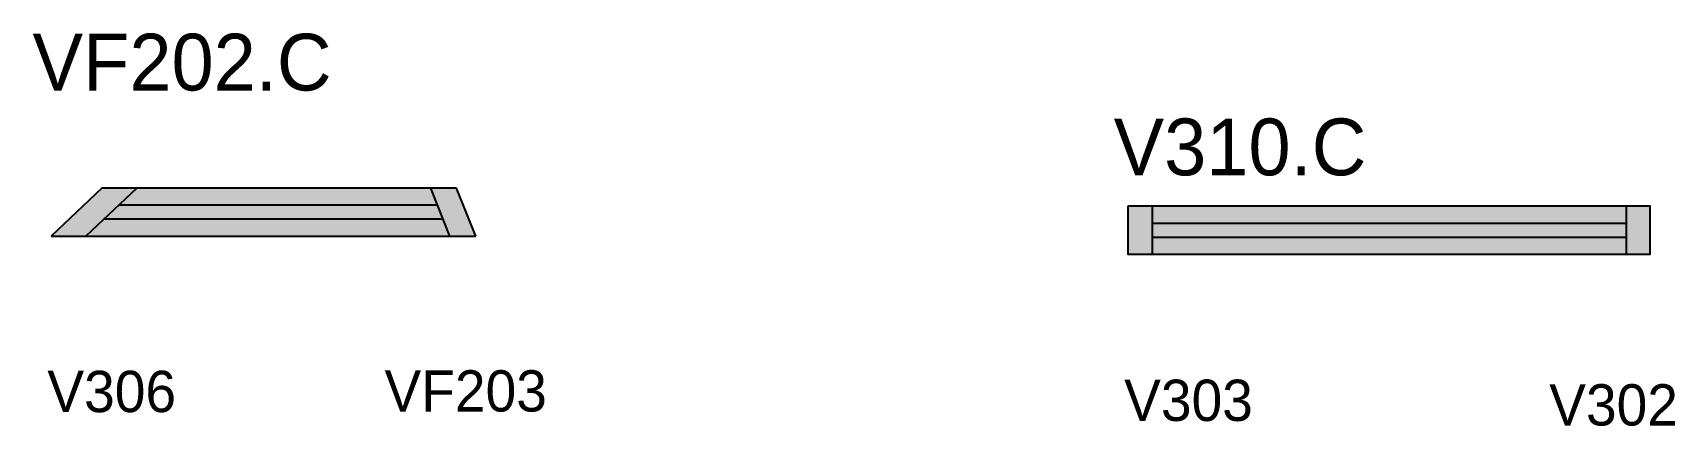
# Model space of a CAD drawing. Header units: metres. Extents: x 4130 to 4608, y 892 to 1006.
import ezdxf

# ---------------------------------------------------------------- set-up
doc = ezdxf.new("R2010")
doc.units = ezdxf.units.M
for name, color, linetype in [('5', 7, 'Continuous'), ('NOMENCLATURA', 7, 'Continuous'), ('Painéis', 7, 'Continuous'), ('REAPROVEITAMENTO', 7, 'Continuous'), ('SARR_2.2x7', 7, 'Continuous'), ('SARR_EDITAR', 7, 'Continuous')]:
    doc.layers.add(name, color=color, linetype=linetype)

msp = doc.modelspace()

# ---------------------------------------------------------------- hatches: boundary and pattern name
at = {"layer": 'REAPROVEITAMENTO'}
h = msp.add_hatch(color=7, dxfattribs=at)
h.dxf.hatch_style = 1
h.paths.add_polyline_path([(4259.13, 946.96), (4253.55, 960.96), (4253.55, 960.96), (4150.27, 960.96), (4150.27, 960.96), (4135.48, 946.96), (4135.48, 946.96), (4259.13, 946.96)])
h = msp.add_hatch(color=7, dxfattribs=at)
h.dxf.hatch_style = 1
h.paths.add_polyline_path([(4601, 941.69), (4601, 955.69), (4601, 955.69), (4449, 955.69), (4449, 955.69), (4449, 941.69), (4449, 941.69), (4601, 941.69)])

# ---------------------------------------------------------------- linework, layer by layer
at = {"layer": 'Painéis', "color": 7, "lineweight": 25}
for p, q in [((4150.27, 960.96), (4135.48, 946.96)), ((4253.55, 960.96), (4150.27, 960.96)), ((4259.13, 946.96), (4253.55, 960.96)), ((4135.48, 946.96), (4259.13, 946.96))]:
    msp.add_line(p, q, dxfattribs=at)
msp.add_lwpolyline([(4449, 955.69), (4449, 941.69), (4601, 941.69), (4601, 955.69), (4449, 955.69)], dxfattribs=at)
at = {"layer": 'SARR_2.2x7', "color": 7, "lineweight": 25}
for p, q in [((4160.45, 960.96), (4145.66, 946.96)), ((4251.59, 946.96), (4246.02, 960.96)), ((4456, 955.69), (4456, 941.69)), ((4594, 955.69), (4594, 941.69))]:
    msp.add_line(p, q, dxfattribs=at)
at = {"layer": 'SARR_EDITAR', "color": 7, "lineweight": 25}
for p, q in [((4150.94, 951.96), (4249.6, 951.96)), ((4248.01, 955.96), (4155.17, 955.96)), ((4594, 950.69), (4456, 950.69)), ((4456, 946.69), (4594, 946.69))]:
    msp.add_line(p, q, dxfattribs=at)

# ---------------------------------------------------------------- texts
at = {"layer": '5', "color": 7, "lineweight": 25}
for s, p in [('V306', (4134.41, 895.82)), ('VF203', (4232.55, 895.98)), ('V303', (4447.88, 893.25)), ('V302', (4571.62, 891.92))]:
    msp.add_text(s, height=12, dxfattribs=at).set_placement(p)
at = {"layer": 'NOMENCLATURA', "color": 7, "lineweight": 25}
for s, p in [('VF202.C', (4130.09, 989.31)), ('V310.C', (4444.81, 964.66))]:
    msp.add_text(s, height=16.5, dxfattribs=at).set_placement(p)

doc.saveas('drawing.dxf')
